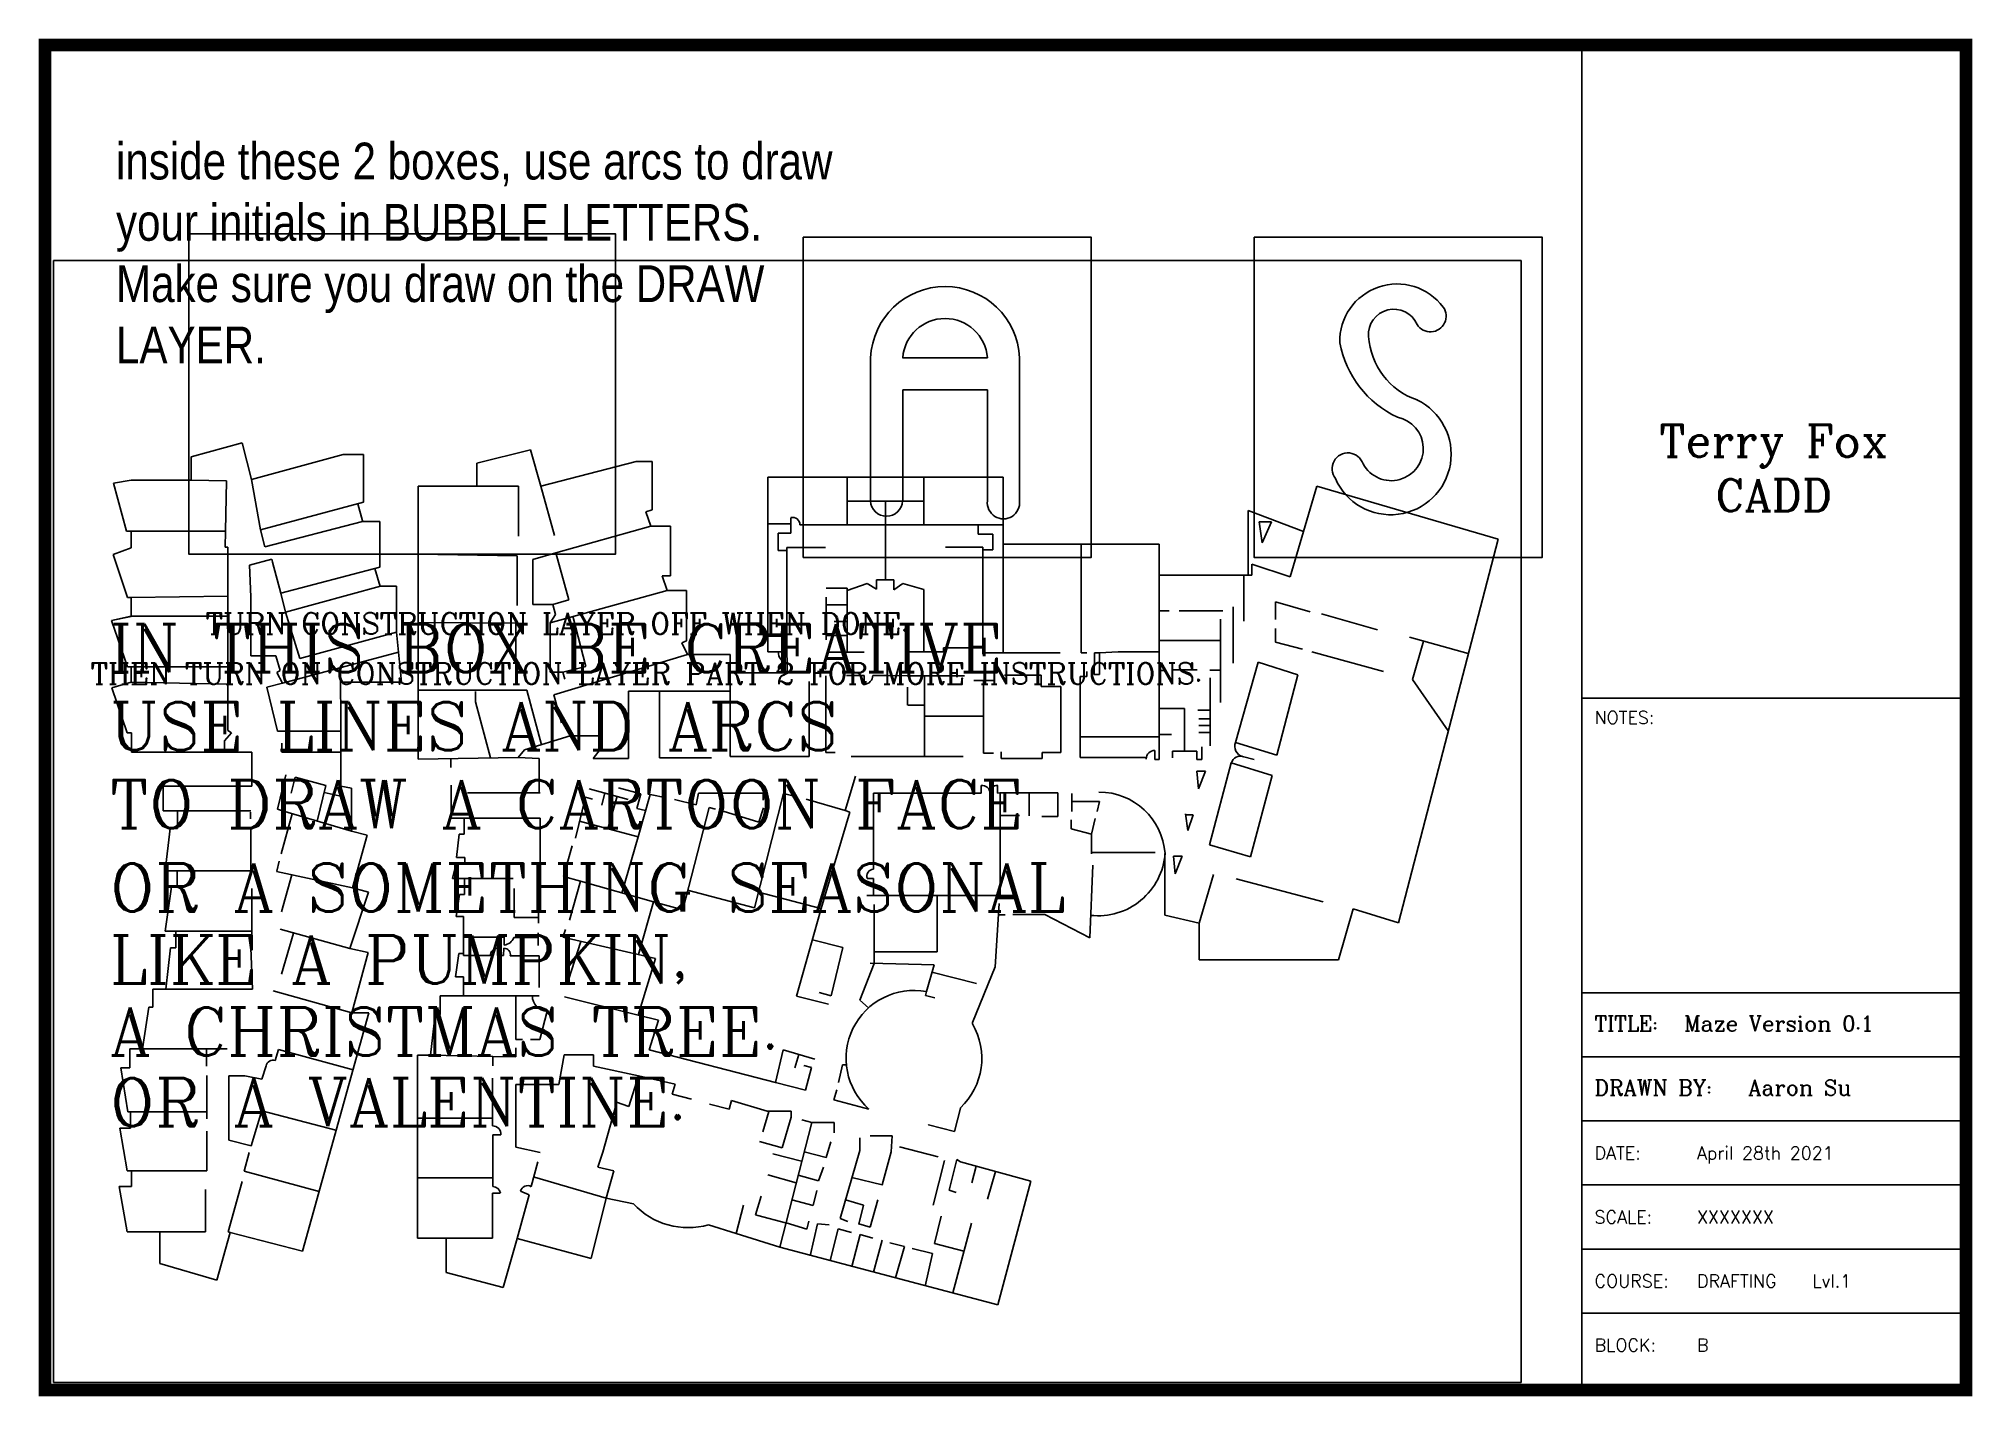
# Model space of a CAD drawing. Extents: x -0.1 to 15.1, y -0.1 to 10.6.
import ezdxf
from ezdxf.enums import TextEntityAlignment as Align

# ---------------------------------------------------------------- set-up
doc = ezdxf.new("R2010")
doc.units = 0
doc.header["$MEASUREMENT"] = 0
doc.layers.get('0').update_dxf_attribs({"linetype": 'CONTINUOUS'})
for name, color, linetype in [('CONSTRUCTION', 7, 'CONTINUOUS'), ('CONSTRUCTION_PART_2', 7, 'CONTINUOUS'), ('DRAW', 7, 'CONTINUOUS'), ('MAP_LAYER', 7, 'CONTINUOUS'), ('TEXT', 7, 'CONTINUOUS')]:
    doc.layers.add(name, color=color, linetype=linetype)
doc.styles.add('ROMANC', font='romanc')
doc.styles.get("Standard").update_dxf_attribs({"font": 'technic_.ttf'})
picture_1 = doc.add_image_def('image1.jpg', size_in_pixel=(815, 623))

msp = doc.modelspace()

# ---------------------------------------------------------------- linework, layer by layer
for p, q in [((12, 10.5), (12, 0)), ((12, 5.4), (15, 5.4)), ((12, 3.1), (15, 3.1)), ((12, 2.6), (15, 2.6)), ((12, 2.1), (15, 2.1)), ((12, 1.6), (15, 1.6)), ((12, 1.1), (15, 1.1)), ((12, 0.6), (15, 0.6))]:
    msp.add_line(p, q)
at = {"const_width": 0.1}
msp.add_lwpolyline([(0, 0), (15, 0), (15, 10.5), (0, 10.5)], close=True, dxfattribs=at)
at = {"layer": 'CONSTRUCTION'}
for points in [[(5.92, 9), (8.17, 9), (8.17, 6.5), (5.92, 6.5)], [(9.441, 9), (11.691, 9), (11.691, 6.5), (9.441, 6.5)]]:
    msp.add_lwpolyline(points, close=True, dxfattribs=at)
at = {"layer": 'CONSTRUCTION_PART_2'}
msp.add_lwpolyline([(1.122, 9.026), (4.455, 9.026), (4.455, 6.526), (1.122, 6.526)], close=True, dxfattribs=at)
at = {"layer": 'DRAW'}
for p, q in [((6.446, 8.059), (6.446, 6.941)), ((6.696, 8.059), (6.697, 8.059)), ((6.696, 8.059), (6.697, 8.059)), ((6.697, 8.059), (7.359, 8.059)), ((7.609, 8.059), (7.609, 6.941)), ((6.697, 7.809), (7.359, 7.809)), ((6.697, 7.809), (6.697, 6.941)), ((7.359, 7.809), (7.359, 6.941))]:
    msp.add_line(p, q, dxfattribs=at)
for centre, radius, start, end in [((7.028, 8.033), 0.582, 2.5447, 177.4553), ((10.558, 8.187), 0.448, 36.6529, 181.316), ((7.028, 8.033), 0.332, 4.5173, 175.4827), ((10.532, 8.24), 0.198, 23.5005, 184.3018), ((10.818, 8.384), 0.123, 212.0754, 35.0248), ((10.905, 8.326), 0.809, 190.6499, 244.7767), ((10.894, 8.26), 0.56, 183.5827, 251.2322), ((10.508, 7.305), 0.472, 203.6873, 64.2238), ((10.513, 7.349), 0.25, 208.4337, 79.082), ((10.174, 7.192), 0.124, 17.7889, 217.8819), ((6.571, 6.946), 0.125, 182.4562, 357.5438), ((7.484, 6.927), 0.126, 173.4695, 6.5305)]:
    msp.add_arc(centre, radius, start, end, dxfattribs=at)
at = {"layer": 'MAP_LAYER'}
for p, q in [((1.142, 7.285), (1.539, 7.394)), ((1.539, 7.394), (1.142, 7.285)), ((1.142, 7.285), (1.142, 7.104)), ((1.539, 7.394), (1.613, 7.108)), ((1.613, 7.108), (1.539, 7.394)), ((1.613, 7.108), (2.328, 7.304)), ((2.328, 7.304), (2.487, 7.304)), ((2.487, 7.304), (2.487, 6.93)), ((3.792, 7.339), (3.371, 7.237)), ((3.871, 7.056), (3.792, 7.339)), ((4.617, 7.248), (3.871, 7.056)), ((4.741, 7.248), (4.617, 7.248)), ((4.741, 6.872), (4.741, 7.248)), ((0.671, 7.104), (0.535, 7.08)), ((1.142, 7.104), (0.671, 7.104)), ((1.417, 7.098), (1.142, 7.104)), ((1.409, 6.705), (1.417, 7.098)), ((1.682, 6.715), (1.613, 7.108)), ((3.371, 7.237), (3.371, 7.057)), ((5.643, 7.126), (5.643, 5.762)), ((5.643, 7.126), (7.483, 7.126)), ((6.264, 7.126), (6.264, 6.754)), ((6.862, 7.125), (6.862, 6.758)), ((7.483, 7.126), (7.483, 6.604)), ((0.535, 7.08), (0.635, 6.705)), ((2.914, 7.057), (3.698, 7.057)), ((2.914, 7.057), (2.914, 4.924)), ((3.698, 7.057), (3.698, 6.666)), ((3.871, 7.056), (3.978, 6.671)), ((9.93, 7.057), (9.724, 6.347)), ((11.347, 6.643), (9.93, 7.057)), ((2.487, 6.93), (1.682, 6.715)), ((2.443, 6.918), (2.479, 6.786)), ((4.692, 6.857), (4.741, 6.872)), ((4.731, 6.745), (4.692, 6.857)), ((5.823, 6.762), (5.823, 6.81)), ((6.264, 6.94), (6.862, 6.94)), ((6.563, 6.754), (6.563, 6.94)), ((9.396, 6.865), (9.396, 6.36)), ((9.396, 6.865), (9.827, 6.702)), ((0.635, 6.705), (0.672, 6.705)), ((0.672, 6.705), (0.672, 6.576)), ((0.672, 6.705), (1.409, 6.705)), ((1.409, 6.705), (1.407, 6.58)), ((1.682, 6.715), (1.716, 6.582)), ((1.716, 6.582), (2.48, 6.78)), ((2.48, 6.78), (2.613, 6.78)), ((2.613, 6.78), (2.613, 6.423)), ((3.988, 6.535), (4.731, 6.745)), ((4.883, 6.745), (4.731, 6.745)), ((4.883, 6.357), (4.883, 6.745)), ((5.643, 6.762), (5.823, 6.762)), ((5.823, 6.688), (5.726, 6.688)), ((5.726, 6.688), (5.726, 6.554)), ((5.823, 6.759), (5.823, 6.762)), ((5.823, 6.759), (5.823, 6.688)), ((6.039, 6.754), (5.894, 6.754)), ((6.264, 6.754), (6.039, 6.754)), ((6.264, 6.754), (6.862, 6.754)), ((6.563, 6.754), (6.563, 6.63)), ((6.862, 6.754), (7.089, 6.754)), ((7.089, 6.754), (7.483, 6.754)), ((7.286, 6.754), (7.286, 6.682)), ((7.286, 6.682), (7.401, 6.682)), ((7.401, 6.682), (7.401, 6.558)), ((9.578, 6.779), (9.482, 6.777)), ((9.482, 6.777), (9.505, 6.615)), ((9.505, 6.615), (9.578, 6.779)), ((0.672, 6.576), (0.532, 6.522)), ((0.532, 6.522), (0.644, 6.186)), ((1.407, 6.58), (1.427, 6.58)), ((1.427, 6.58), (1.427, 6.197)), ((2.914, 5.991), (2.914, 6.526)), ((2.914, 6.526), (3.687, 6.512)), ((3.687, 6.512), (3.687, 6.124)), ((3.988, 6.535), (3.809, 6.484)), ((3.988, 6.535), (4.091, 6.168)), ((5.726, 6.554), (5.793, 6.554)), ((5.793, 6.554), (5.793, 6.578)), ((5.793, 6.578), (6.094, 6.578)), ((5.793, 6.554), (5.793, 5.764)), ((6.563, 6.63), (6.563, 6.326)), ((7.031, 6.58), (7.324, 6.58)), ((7.324, 6.58), (7.324, 5.745)), ((7.401, 6.558), (7.324, 6.558)), ((7.483, 6.604), (8.7, 6.604)), ((7.483, 6.604), (7.483, 5.756)), ((8.091, 6.604), (8.091, 5.764)), ((8.7, 6.604), (8.7, 5.763)), ((10.568, 3.648), (11.347, 6.643)), ((1.77, 6.486), (1.596, 6.44)), ((1.596, 6.44), (1.608, 6.193)), ((1.776, 6.464), (1.77, 6.486)), ((1.842, 6.221), (1.776, 6.464)), ((2.613, 6.423), (1.842, 6.221)), ((2.574, 6.414), (2.618, 6.274)), ((3.809, 6.484), (3.809, 6.132)), ((4.858, 6.241), (4.819, 6.357)), ((4.819, 6.357), (4.883, 6.357)), ((9.423, 6.36), (8.7, 6.36)), ((9.36, 6.003), (9.36, 6.36)), ((9.423, 6.36), (9.423, 6.447)), ((9.423, 6.447), (9.724, 6.347)), ((1.427, 6.197), (0.673, 6.186)), ((1.427, 6.197), (1.427, 6.04)), ((1.608, 6.193), (1.608, 5.732)), ((1.842, 6.221), (1.878, 6.073)), ((1.878, 6.073), (2.619, 6.276)), ((2.619, 6.276), (2.745, 6.276)), ((2.745, 6.276), (2.745, 5.915)), ((3.943, 5.989), (4.858, 6.241)), ((5.009, 6.241), (4.858, 6.241)), ((5.009, 5.849), (5.009, 6.241)), ((6.1, 6.261), (6.264, 6.261)), ((6.264, 6.241), (6.42, 6.295)), ((6.264, 6.261), (6.264, 5.759)), ((6.42, 6.295), (6.493, 6.253)), ((6.493, 6.253), (6.493, 6.326)), ((6.493, 6.326), (6.628, 6.326)), ((6.628, 6.326), (6.628, 6.246)), ((6.698, 6.295), (6.628, 6.246)), ((6.698, 6.295), (6.863, 6.25)), ((6.863, 6.25), (6.863, 5.762)), ((0.644, 6.186), (0.673, 6.186)), ((0.673, 6.186), (0.673, 6.039)), ((1.989, 5.711), (1.878, 6.073)), ((3.809, 6.132), (3.874, 6.132)), ((3.874, 6.132), (3.944, 6.133)), ((3.987, 6.055), (3.943, 5.989)), ((3.944, 6.133), (3.966, 6.133)), ((4.091, 6.168), (3.966, 6.133)), ((3.966, 6.133), (3.987, 6.055)), ((4.224, 5.649), (4.122, 6.041)), ((6.099, 6.129), (6.263, 6.129)), ((6.1, 6.189), (6.1, 6.035)), ((8.779, 6.082), (8.7, 6.082)), ((8.856, 6.082), (9.196, 6.082)), ((9.279, 6.114), (9.279, 5.674)), ((9.609, 6.153), (9.879, 6.074)), ((9.609, 6.153), (9.609, 6.015)), ((9.967, 6.06), (10.405, 5.934)), ((0.673, 6.04), (0.52, 6.007)), ((0.673, 6.039), (0.52, 6.007)), ((0.52, 6.007), (0.644, 5.645)), ((1.427, 6.04), (0.673, 6.04)), ((1.427, 6.04), (1.427, 5.668)), ((2.745, 5.915), (1.989, 5.711)), ((2.76, 5.76), (2.745, 5.915)), ((2.914, 5.991), (3.676, 5.987)), ((3.676, 5.987), (3.676, 5.611)), ((3.943, 5.989), (3.943, 5.603)), ((6.099, 5.89), (6.264, 5.89)), ((6.1, 5.975), (6.1, 5.857)), ((6.163, 6), (6.264, 6)), ((9.18, 5.85), (9.18, 6.018)), ((9.609, 5.946), (9.609, 5.839)), ((1.854, 5.518), (2.76, 5.76)), ((2.76, 5.76), (2.783, 5.525)), ((5.018, 5.742), (3.972, 5.426)), ((4.973, 5.834), (5.009, 5.849)), ((5.018, 5.742), (4.973, 5.834)), ((5.351, 5.742), (5.018, 5.742)), ((5.351, 5.455), (5.351, 5.742)), ((5.643, 5.884), (5.794, 5.884)), ((5.643, 5.762), (5.793, 5.762)), ((5.793, 5.764), (5.793, 5.762)), ((5.793, 5.762), (5.795, 5.671)), ((6.264, 5.759), (6.121, 5.759)), ((6.121, 5.759), (6.263, 5.759)), ((6.263, 5.759), (6.396, 5.759)), ((6.863, 5.762), (6.724, 5.762)), ((6.863, 5.762), (7.016, 5.762)), ((7.016, 5.762), (7.016, 5.795)), ((7.016, 5.795), (7.253, 5.795)), ((7.483, 5.756), (7.324, 5.756)), ((7.483, 5.756), (7.926, 5.756)), ((8.091, 5.764), (8.091, 5.756)), ((8.091, 5.756), (8.136, 5.756)), ((8.193, 5.587), (8.194, 5.756)), ((8.194, 5.756), (8.234, 5.756)), ((8.38, 5.763), (8.234, 5.756)), ((8.234, 5.756), (8.234, 5.587)), ((8.7, 5.763), (8.38, 5.763)), ((9.18, 5.85), (8.7, 5.85)), ((8.7, 5.763), (8.7, 4.922)), ((9.18, 5.85), (9.18, 5.367)), ((9.609, 5.839), (9.819, 5.784)), ((9.893, 5.764), (10.451, 5.609)), ((10.655, 5.876), (11.113, 5.75)), ((10.678, 5.547), (10.765, 5.847)), ((0.644, 5.645), (0.671, 5.645)), ((0.671, 5.645), (0.671, 5.527)), ((1.427, 5.645), (0.671, 5.645)), ((1.427, 5.668), (1.427, 5.645)), ((1.427, 5.645), (1.427, 5.511)), ((1.608, 5.732), (1.784, 5.732)), ((1.784, 5.732), (1.803, 5.732)), ((1.803, 5.732), (1.837, 5.618)), ((1.837, 5.618), (1.811, 5.601)), ((1.811, 5.601), (1.854, 5.518)), ((2.309, 5.142), (2.307, 5.639)), ((3.943, 5.603), (4.042, 5.603)), ((4.042, 5.603), (4.224, 5.649)), ((4.042, 5.603), (4.06, 5.548)), ((5.795, 5.599), (5.351, 5.598)), ((5.795, 5.671), (5.795, 5.599)), ((8.136, 5.571), (8.136, 5.61)), ((8.742, 5.617), (8.7, 5.617)), ((8.798, 5.621), (8.997, 5.621)), ((9.096, 5.619), (9.18, 5.619)), ((9.474, 5.683), (9.296, 5.055)), ((9.782, 5.583), (9.474, 5.683)), ((0.671, 5.527), (0.522, 5.481)), ((0.522, 5.481), (0.64, 5.129)), ((1.427, 5.511), (0.671, 5.527)), ((1.427, 5.511), (1.427, 5.148)), ((1.854, 5.518), (1.733, 5.486)), ((1.733, 5.486), (1.816, 5.142)), ((2.783, 5.525), (2.308, 5.525)), ((3.68, 5.463), (2.914, 5.463)), ((3.362, 5.453), (3.362, 5.373)), ((3.68, 5.463), (3.763, 5.463)), ((3.763, 5.463), (3.876, 5.037)), ((4.556, 4.931), (4.556, 5.455)), ((4.556, 5.455), (5.351, 5.455)), ((4.798, 4.936), (4.798, 5.455)), ((5.351, 5.455), (5.351, 4.945)), ((5.968, 4.945), (5.968, 5.531)), ((6.096, 5.575), (6.096, 4.978)), ((6.259, 5.579), (6.396, 5.579)), ((6.396, 5.579), (6.396, 5.51)), ((6.464, 5.579), (6.572, 5.579)), ((6.572, 5.579), (6.732, 5.575)), ((6.868, 5.575), (6.732, 5.575)), ((6.735, 5.486), (6.735, 5.345)), ((6.868, 4.946), (6.868, 5.575)), ((6.868, 5.575), (7.181, 5.575)), ((7.252, 5.54), (7.403, 5.54)), ((7.327, 5.54), (7.327, 5.416)), ((7.493, 5.581), (7.778, 5.581)), ((7.778, 5.581), (7.778, 5.491)), ((7.778, 5.491), (7.931, 5.491)), ((7.931, 5.491), (7.931, 4.978)), ((8.083, 4.937), (8.083, 5.571)), ((8.083, 5.571), (8.136, 5.571)), ((8.234, 5.587), (8.193, 5.587)), ((9.098, 5.559), (9.098, 5.03)), ((9.619, 4.955), (9.782, 5.583)), ((10.678, 5.547), (10.957, 5.145)), ((3.362, 5.373), (3.478, 4.934)), ((3.972, 5.426), (4.034, 5.208)), ((6.737, 5.345), (6.868, 5.345)), ((7.327, 5.416), (7.327, 4.972)), ((8.899, 5.321), (8.7, 5.321)), ((8.899, 5.321), (8.899, 4.986)), ((9.002, 5.306), (9.098, 5.306)), ((1.427, 5.148), (1.455, 5.129)), ((1.816, 5.142), (2.309, 5.142)), ((2.309, 5.142), (2.309, 4.776)), ((6.868, 5.26), (7.327, 5.26)), ((9.009, 5.24), (9.098, 5.24)), ((9.01, 5.188), (9.098, 5.188)), ((9.01, 5.134), (9.098, 5.134)), ((0.64, 5.129), (0.674, 5.129)), ((0.674, 5.129), (0.674, 4.98)), ((1.455, 5.129), (1.4, 5.067)), ((1.4, 5.067), (1.4, 4.98)), ((1.85, 5.049), (1.85, 4.98)), ((3.695, 4.937), (3.745, 4.997)), ((3.745, 4.997), (4.101, 5.108)), ((4.101, 5.108), (4.336, 5.108)), ((4.336, 4.999), (4.281, 4.931)), ((4.336, 5.108), (4.336, 4.999)), ((7.466, 4.93), (7.466, 4.983)), ((8.082, 5.099), (8.7, 5.099)), ((8.667, 4.922), (8.667, 4.992)), ((8.797, 5.116), (8.7, 5.116)), ((8.804, 4.936), (8.804, 4.986)), ((8.804, 4.986), (8.995, 4.986)), ((8.995, 4.986), (8.995, 4.923)), ((9.034, 4.923), (9.034, 5.02)), ((9.296, 5.055), (9.619, 4.955)), ((0.674, 4.98), (1.615, 4.98)), ((1.615, 4.98), (1.615, 4.759)), ((1.85, 4.98), (2.309, 4.98)), ((2.914, 4.924), (3.695, 4.937)), ((3.168, 4.921), (3.168, 4.86)), ((3.858, 4.929), (3.695, 4.937)), ((3.858, 4.66), (3.858, 4.929)), ((4.281, 4.931), (4.556, 4.931)), ((4.798, 4.936), (5.204, 4.936)), ((5.351, 4.945), (5.968, 4.945)), ((6.096, 4.978), (6.171, 4.978)), ((6.294, 4.946), (6.868, 4.946)), ((6.868, 4.946), (7.17, 4.946)), ((7.407, 4.972), (7.327, 4.972)), ((7.787, 4.93), (7.466, 4.93)), ((7.931, 4.978), (7.787, 4.978)), ((7.787, 4.978), (7.787, 4.93)), ((8.599, 4.937), (8.083, 4.937)), ((8.599, 4.937), (8.599, 4.926)), ((8.7, 4.922), (8.667, 4.922)), ((8.995, 4.923), (9.034, 4.923)), ((9.263, 4.895), (9.094, 4.256)), ((9.263, 4.895), (9.582, 4.798)), ((9.443, 4.921), (9.351, 4.945)), ((1.615, 4.714), (0.921, 4.714)), ((0.921, 4.714), (0.921, 4.522)), ((1.615, 4.759), (1.615, 4.714)), ((1.879, 4.803), (1.814, 4.535)), ((1.953, 4.785), (1.923, 4.659)), ((1.953, 4.785), (2.193, 4.72)), ((2.193, 4.72), (2.124, 4.441)), ((2.309, 4.776), (2.309, 4.714)), ((2.309, 4.714), (2.392, 4.699)), ((2.392, 4.699), (2.392, 4.406)), ((3.17, 4.721), (3.17, 4.645)), ((4.25, 4.694), (4.553, 4.611)), ((4.478, 4.702), (4.651, 4.655)), ((6.329, 4.791), (6.247, 4.525)), ((7.31, 4.659), (7.31, 4.719)), ((7.438, 4.719), (7.438, 4.659)), ((8.994, 4.832), (9.007, 4.693)), ((9.063, 4.832), (8.994, 4.832)), ((9.007, 4.693), (9.063, 4.832)), ((9.582, 4.798), (9.412, 4.163)), ((1.814, 4.535), (1.855, 4.52)), ((2.321, 4.633), (2.18, 4.664)), ((3.17, 4.645), (3.17, 4.465)), ((3.298, 4.662), (3.867, 4.662)), ((4.143, 4.309), (4.221, 4.628)), ((4.221, 4.628), (4.276, 4.613)), ((4.347, 4.566), (4.372, 4.661)), ((4.395, 4.382), (4.467, 4.635)), ((4.651, 4.655), (4.621, 4.54)), ((4.621, 4.54), (4.69, 4.523)), ((4.631, 4.319), (4.726, 4.648)), ((4.726, 4.65), (4.852, 4.622)), ((4.916, 4.609), (5.085, 4.568)), ((4.979, 3.749), (5.187, 4.548)), ((5.085, 4.568), (5.103, 4.66)), ((5.103, 4.66), (5.607, 4.66)), ((5.187, 4.548), (5.236, 4.534)), ((5.391, 4.489), (5.391, 4.561)), ((5.394, 4.659), (5.394, 4.618)), ((5.539, 3.765), (5.767, 4.657)), ((5.575, 4.433), (5.611, 4.546)), ((5.607, 4.66), (5.607, 4.605)), ((5.767, 4.657), (5.87, 4.63)), ((6.247, 4.525), (5.943, 4.612)), ((6.47, 4.659), (6.47, 4.066)), ((6.47, 4.659), (7.31, 4.659)), ((7.438, 4.659), (7.459, 4.661)), ((7.455, 4.661), (7.909, 4.661)), ((7.459, 4.661), (7.459, 3.861)), ((7.686, 4.482), (7.686, 4.66)), ((7.909, 4.661), (7.909, 4.476)), ((8.019, 4.657), (8.019, 4.515)), ((8.235, 4.595), (8.02, 4.595)), ((8.235, 4.595), (8.217, 4.515)), ((0.921, 4.522), (1.606, 4.522)), ((0.977, 4.383), (0.939, 4.053)), ((1.035, 4.383), (0.977, 4.383)), ((1.035, 4.524), (1.035, 4.383)), ((1.605, 4.512), (1.605, 4.46)), ((1.607, 4.397), (1.607, 4.02)), ((1.929, 4.498), (1.844, 4.186)), ((2.392, 4.362), (1.855, 4.52)), ((2.392, 4.406), (2.392, 4.362)), ((3.17, 4.465), (3.867, 4.465)), ((3.274, 4.463), (3.274, 4.339)), ((3.867, 4.465), (3.867, 4.063)), ((4.631, 4.319), (4.174, 4.441)), ((5.296, 4.518), (5.575, 4.433)), ((6.284, 4.512), (6.061, 3.759)), ((6.247, 4.525), (6.284, 4.512)), ((7.61, 4.484), (7.459, 4.484)), ((7.909, 4.476), (7.783, 4.476)), ((8.012, 4.452), (8.012, 4.382)), ((8.012, 4.382), (8.172, 4.34)), ((8.172, 4.339), (8.2, 4.462)), ((8.906, 4.497), (8.923, 4.367)), ((8.965, 4.49), (8.907, 4.49)), ((8.923, 4.367), (8.965, 4.49)), ((2.515, 4.33), (2.392, 4.362)), ((2.401, 3.921), (2.515, 4.33)), ((3.233, 4.339), (3.212, 4.156)), ((3.274, 4.339), (3.233, 4.339)), ((4.048, 4.008), (4.115, 4.249)), ((4.631, 4.319), (4.504, 3.879)), ((8.172, 4.34), (8.172, 4.186)), ((9.412, 4.163), (9.094, 4.256)), ((1.81, 4.05), (1.829, 4.128)), ((3.209, 4.109), (3.181, 3.992)), ((3.278, 4.109), (3.209, 4.109)), ((3.212, 4.156), (3.278, 4.156)), ((3.278, 4.156), (3.278, 4.109)), ((8.158, 3.531), (8.181, 4.097)), ((8.67, 4.196), (8.172, 4.196)), ((8.745, 4.188), (8.745, 3.707)), ((8.811, 4.168), (8.826, 4.03)), ((8.88, 4.168), (8.811, 4.168)), ((8.826, 4.03), (8.88, 4.168)), ((0.986, 3.927), (0.938, 3.583)), ((0.939, 4.053), (1.032, 4.053)), ((1.032, 3.927), (0.986, 3.927)), ((1.032, 4.053), (1.032, 3.927)), ((1.032, 4.053), (1.607, 4.053)), ((1.808, 4.048), (2.401, 3.921)), ((1.928, 4.022), (1.845, 3.734)), ((3.181, 3.992), (3.656, 3.992)), ((3.275, 3.991), (3.275, 3.869)), ((3.852, 3.643), (3.852, 3.983)), ((4.182, 3.971), (4.048, 4.008)), ((4.182, 3.971), (4.094, 3.668)), ((4.182, 3.971), (4.751, 3.812)), ((6.47, 3.992), (6.421, 3.992)), ((6.47, 3.992), (6.47, 3.861)), ((9.125, 4.023), (9.013, 3.645)), ((9.3, 3.99), (9.981, 3.81)), ((1.615, 3.916), (1.615, 3.585)), ((2.38, 3.446), (2.526, 3.886)), ((2.526, 3.886), (2.401, 3.921)), ((3.236, 3.869), (3.211, 3.695)), ((3.275, 3.869), (3.236, 3.869)), ((3.662, 3.916), (3.662, 3.688)), ((4.751, 3.812), (4.633, 3.399)), ((4.751, 3.812), (4.979, 3.749)), ((5.018, 3.901), (5.539, 3.765)), ((6.059, 3.76), (5.57, 3.885)), ((6.416, 3.861), (7.587, 3.861)), ((6.475, 3.789), (6.475, 3.33)), ((6.966, 3.42), (6.966, 3.861)), ((7.42, 3.302), (7.45, 3.797)), ((3.211, 3.695), (3.268, 3.695)), ((3.268, 3.695), (3.268, 3.535)), ((3.662, 3.688), (3.852, 3.688)), ((5.869, 3.074), (6.056, 3.741)), ((6.056, 3.741), (6.061, 3.759)), ((6.061, 3.759), (6.059, 3.76)), ((7.442, 3.709), (7.498, 3.709)), ((7.557, 3.711), (7.808, 3.711)), ((7.808, 3.711), (8.158, 3.531)), ((8.745, 3.707), (9.013, 3.645)), ((9.013, 3.645), (9.013, 3.359)), ((10.1, 3.359), (10.216, 3.756)), ((10.216, 3.756), (10.568, 3.648)), ((0.938, 3.583), (1.02, 3.583)), ((1.02, 3.583), (1.02, 3.452)), ((1.02, 3.583), (1.604, 3.583)), ((1.615, 3.583), (1.604, 3.583)), ((1.615, 3.585), (1.615, 3.583)), ((1.615, 3.585), (1.615, 3.524)), ((2.38, 3.446), (1.835, 3.597)), ((1.941, 3.566), (1.845, 3.247)), ((3.268, 3.535), (3.268, 3.408)), ((3.268, 3.535), (3.585, 3.535)), ((3.585, 3.535), (3.585, 3.473)), ((3.66, 3.533), (3.85, 3.533)), ((3.85, 3.47), (3.85, 3.569)), ((4.042, 3.535), (4.065, 3.594)), ((4.768, 3.369), (4.042, 3.535)), ((4.087, 3.202), (4.185, 3.5)), ((4.185, 3.5), (4.186, 3.502)), ((4.186, 3.502), (4.186, 3.502)), ((6.229, 3.453), (5.992, 3.514)), ((0.979, 3.452), (0.943, 3.129)), ((1.02, 3.452), (0.979, 3.452)), ((1.608, 3.452), (1.62, 3.129)), ((2.522, 3.414), (2.38, 3.446)), ((2.395, 2.944), (2.522, 3.414)), ((3.231, 3.408), (3.206, 3.225)), ((3.268, 3.408), (3.231, 3.408)), ((3.268, 3.408), (3.268, 3.391)), ((3.268, 3.391), (3.478, 3.391)), ((3.534, 3.391), (3.534, 3.448)), ((3.534, 3.391), (3.581, 3.391)), ((3.581, 3.391), (3.583, 3.449)), ((3.632, 3.389), (3.855, 3.389)), ((3.855, 3.389), (3.858, 3.389)), ((3.858, 3.389), (3.858, 3.38)), ((3.858, 3.38), (3.858, 3.143)), ((4.631, 2.926), (4.768, 3.369)), ((6.139, 3.077), (6.229, 3.453)), ((6.475, 3.33), (6.362, 3.043)), ((6.443, 3.331), (6.943, 3.319)), ((6.966, 3.42), (6.475, 3.42)), ((9.013, 3.359), (10.1, 3.359)), ((3.206, 3.225), (3.268, 3.225)), ((3.268, 3.225), (3.268, 3.165)), ((6.943, 3.319), (6.882, 3.111)), ((7.273, 3.173), (6.924, 3.261)), ((7.42, 3.302), (7.242, 2.868)), ((0.943, 3.129), (0.841, 3.129)), ((0.841, 3.129), (0.841, 2.988)), ((0.943, 3.129), (1.62, 3.129)), ((2.395, 2.944), (1.781, 3.116)), ((3.268, 3.078), (3.086, 3.078)), ((3.086, 3.078), (3.086, 2.932)), ((3.268, 3.165), (3.268, 3.078)), ((3.268, 3.078), (3.805, 3.078)), ((3.676, 2.736), (3.676, 3.078)), ((3.805, 3.078), (3.858, 3.078)), ((4.057, 3.068), (4.631, 2.926)), ((5.869, 3.074), (6.118, 3.011)), ((6.044, 3.102), (6.139, 3.077)), ((6.362, 3.043), (6.429, 2.982)), ((6.875, 3.079), (6.882, 3.111)), ((6.948, 3.061), (6.875, 3.079)), ((6.882, 3.111), (6.882, 3.111)), ((0.809, 2.988), (0.761, 2.662)), ((0.841, 2.988), (0.809, 2.988)), ((2.01, 1.083), (2.527, 2.944)), ((2.527, 2.944), (2.395, 2.944)), ((3.046, 2.932), (3.01, 2.614)), ((3.086, 2.932), (3.046, 2.932)), ((3.863, 2.735), (3.921, 2.956)), ((4.631, 2.926), (4.79, 2.886)), ((4.79, 2.886), (4.717, 2.656)), ((3.676, 2.736), (3.728, 2.736)), ((3.79, 2.735), (3.863, 2.735)), ((7.242, 2.868), (7.242, 2.858)), ((0.761, 2.662), (0.663, 2.662)), ((0.663, 2.662), (0.663, 2.516)), ((0.761, 2.662), (1.423, 2.662)), ((1.261, 2.661), (1.261, 2.527)), ((1.822, 2.659), (1.798, 2.572)), ((1.822, 2.659), (2.407, 2.498)), ((3.01, 2.614), (2.908, 2.614)), ((2.908, 2.614), (2.908, 1.184)), ((3.01, 2.614), (3.496, 2.604)), ((3.496, 2.604), (3.496, 2.53)), ((3.496, 2.604), (3.677, 2.6)), ((3.677, 2.6), (3.677, 2.672)), ((4.053, 2.616), (4.012, 2.384)), ((4.282, 2.616), (4.053, 2.616)), ((4.282, 2.529), (4.282, 2.616)), ((4.717, 2.656), (5.703, 2.401)), ((5.703, 2.401), (5.765, 2.656)), ((5.765, 2.656), (6.01, 2.583)), ((5.887, 2.619), (5.854, 2.515)), ((0.663, 2.516), (0.592, 2.516)), ((0.592, 2.516), (0.647, 2.171)), ((1.262, 2.171), (1.262, 2.455)), ((1.435, 1.949), (1.435, 2.453)), ((1.435, 2.453), (1.56, 2.453)), ((1.56, 2.453), (1.693, 2.427)), ((1.693, 2.427), (1.726, 2.53)), ((3.495, 2.122), (3.495, 2.434)), ((4.635, 2.451), (4.282, 2.529)), ((4.558, 2.214), (4.635, 2.451)), ((4.635, 2.451), (4.921, 2.388)), ((5.985, 2.518), (5.925, 2.532)), ((5.938, 2.34), (5.985, 2.518)), ((6.195, 2.401), (6.228, 2.538)), ((6.228, 2.538), (6.257, 2.538)), ((4.012, 2.384), (3.676, 2.384)), ((3.676, 2.384), (3.676, 1.895)), ((4.921, 2.388), (4.897, 2.31)), ((4.897, 2.31), (5.047, 2.271)), ((5.703, 2.401), (5.938, 2.34)), ((6.16, 2.264), (6.182, 2.342)), ((0.647, 2.171), (0.667, 2.171)), ((0.667, 2.171), (0.667, 2.043)), ((0.667, 2.171), (1.246, 2.171)), ((1.246, 2.171), (1.262, 2.171)), ((1.262, 2.171), (1.262, 2.116)), ((1.692, 2.181), (1.609, 1.907)), ((1.693, 2.18), (2.271, 2.028)), ((3.495, 2.122), (2.908, 2.122)), ((3.495, 2.061), (3.495, 2.122)), ((4.356, 1.857), (4.446, 2.182)), ((4.446, 2.182), (4.463, 2.246)), ((4.463, 2.246), (4.558, 2.214)), ((5.189, 2.23), (5.341, 2.193)), ((5.341, 2.193), (5.361, 2.259)), ((5.361, 2.259), (5.638, 2.176)), ((5.653, 2.175), (5.606, 2.016)), ((5.638, 2.176), (5.827, 2.176)), ((5.827, 2.13), (5.756, 1.891)), ((5.827, 2.176), (5.827, 2.13)), ((6.16, 2.264), (6.432, 2.193)), ((7.102, 2.018), (7.148, 2.2)), ((7.148, 2.2), (7.148, 2.203)), ((0.667, 2.043), (0.585, 2.043)), ((0.585, 2.043), (0.64, 1.71)), ((1.262, 1.71), (1.262, 2.021)), ((3.497, 1.655), (3.497, 1.991)), ((3.497, 1.991), (3.56, 1.991)), ((5.737, 1.114), (5.987, 2.089)), ((5.987, 2.089), (5.91, 2.109)), ((5.987, 2.089), (6.163, 2.089)), ((6.163, 2.089), (6.163, 2.008)), ((6.362, 1.87), (6.362, 1.969)), ((6.443, 1.984), (6.614, 1.984)), ((6.614, 1.984), (6.607, 1.86)), ((6.9, 2.07), (6.897, 2.071)), ((7.102, 2.018), (6.9, 2.07)), ((1.609, 1.907), (1.435, 1.949)), ((1.556, 1.708), (1.595, 1.853)), ((3.676, 1.895), (3.865, 1.853)), ((4.317, 1.738), (4.356, 1.857)), ((5.756, 1.891), (5.58, 1.94)), ((5.682, 1.842), (5.907, 1.785)), ((6.1, 1.814), (5.929, 1.86)), ((6.1, 1.814), (6.136, 1.936)), ((6.362, 1.87), (6.21, 1.338)), ((6.607, 1.86), (6.538, 1.602)), ((6.671, 1.898), (6.975, 1.819)), ((0.64, 1.71), (0.676, 1.71)), ((0.676, 1.71), (0.676, 1.587)), ((0.676, 1.71), (1.262, 1.71)), ((1.556, 1.708), (2.141, 1.55)), ((3.848, 1.78), (3.797, 1.587)), ((3.823, 1.66), (3.817, 1.661)), ((4.441, 1.711), (4.317, 1.738)), ((4.382, 1.496), (4.441, 1.711)), ((5.645, 1.678), (5.865, 1.617)), ((6.041, 1.633), (5.882, 1.677)), ((6.041, 1.633), (6.078, 1.738)), ((7.023, 1.792), (6.934, 1.442)), ((7.121, 1.799), (7.061, 1.559)), ((7.148, 1.782), (7.121, 1.799)), ((7.699, 1.631), (7.148, 1.782)), ((7.271, 1.746), (7.236, 1.617)), ((7.423, 1.706), (7.359, 1.489)), ((0.676, 1.587), (0.579, 1.587)), ((0.579, 1.587), (0.64, 1.234)), ((1.254, 1.234), (1.254, 1.564)), ((1.54, 1.627), (1.43, 1.235)), ((3.497, 1.655), (2.908, 1.655)), ((3.495, 1.5), (3.495, 1.537)), ((3.495, 1.537), (3.555, 1.537)), ((3.497, 1.588), (3.497, 1.655)), ((3.78, 1.524), (3.687, 1.182)), ((3.78, 1.524), (3.713, 1.552)), ((4.382, 1.496), (3.823, 1.66)), ((5.593, 1.514), (5.548, 1.368)), ((5.999, 1.441), (6.026, 1.558)), ((6.536, 1.6), (6.301, 1.658)), ((6.537, 1.599), (6.536, 1.6)), ((6.538, 1.602), (6.537, 1.599)), ((7.061, 1.559), (7.115, 1.541)), ((7.441, 0.665), (7.699, 1.631)), ((3.495, 1.184), (3.495, 1.5)), ((4.264, 1.027), (4.382, 1.496)), ((4.382, 1.496), (4.596, 1.453)), ((5.397, 1.222), (5.453, 1.442)), ((5.548, 1.368), (5.567, 1.362)), ((5.567, 1.362), (5.781, 1.304)), ((5.999, 1.441), (5.831, 1.484)), ((6.391, 1.443), (6.251, 1.484)), ((6.391, 1.443), (6.355, 1.295)), ((6.442, 1.27), (6.502, 1.483)), ((0.64, 1.234), (0.881, 1.234)), ((0.881, 1.234), (1.254, 1.234)), ((0.895, 1.232), (0.895, 0.986)), ((1.341, 0.858), (1.445, 1.23)), ((1.43, 1.235), (1.445, 1.23)), ((1.445, 1.23), (2.01, 1.083)), ((5.182, 1.29), (5.397, 1.222)), ((5.397, 1.222), (5.737, 1.114)), ((5.781, 1.304), (5.786, 1.304)), ((5.786, 1.304), (5.949, 1.256)), ((5.949, 1.256), (5.963, 1.317)), ((5.975, 1.046), (6.033, 1.297)), ((6.033, 1.297), (6.123, 1.289)), ((6.13, 1.01), (6.193, 1.258)), ((6.193, 1.258), (6.297, 1.229)), ((6.21, 1.338), (6.268, 1.315)), ((6.299, 0.964), (6.366, 1.213)), ((6.355, 1.296), (6.442, 1.27)), ((6.366, 1.213), (6.463, 1.184)), ((6.998, 1.356), (6.946, 1.142)), ((7.235, 1.303), (7.088, 0.757)), ((2.908, 1.184), (3.132, 1.184)), ((3.132, 1.184), (3.132, 0.916)), ((3.132, 1.184), (3.495, 1.184)), ((3.578, 0.8), (3.687, 1.182)), ((3.687, 1.182), (4.264, 1.027)), ((5.737, 1.114), (7.441, 0.665)), ((6.536, 1.169), (6.469, 0.92)), ((6.596, 1.148), (6.71, 1.12)), ((6.71, 1.12), (6.64, 0.876)), ((6.771, 1.105), (6.929, 1.066)), ((6.929, 1.066), (6.872, 0.809)), ((6.946, 1.142), (7.175, 1.083)), ((0.895, 0.986), (1.341, 0.858)), ((3.132, 0.916), (3.578, 0.8))]:
    msp.add_line(p, q, dxfattribs=at)
for centre, radius, start, end in [((5.837, 6.755), 0.0574, 358.9615, 103.9046), ((5.82, 5.762), 0.0948, 180, 254.6164), ((5.787, 5.609), 0.0626, 82.8113, 189.037), ((6.396, 5.577), 0.0676, 270, 1.613), ((8.663, 4.928), 0.064, 86.2581, 181.9219), ((9.374, 5.025), 0.0831, 158.8373, 253.927), ((9.336, 4.871), 0.0763, 72.2921, 161.1131), ((7.318, 4.659), 0.0608, 0.3464, 98.2325), ((7.43, 4.668), 0.0513, 80.083, 190.4862), ((8.23, 4.151), 0.517, 4.1089, 90), ((8.223, 4.226), 0.524, 263.5713, 355.8698), ((6.471, 4.012), 0.0537, 90.6246, 201.9784), ((3.576, 3.562), 0.0892, 275.3978, 340.5929), ((3.532, 3.394), 0.0543, 88.3495, 183.0703), ((3.583, 3.398), 0.0506, 348.9868, 90), ((3.924, 3.075), 0.119, 178.5959, 268.5959), ((6.785, 2.589), 0.53, 79.4975, 228.3158), ((6.785, 2.589), 0.53, 313.2518, 30.4273), ((1.782, 2.517), 0.0577, 74.3002, 167.1029), ((3.496, 1.997), 0.0637, 354.7987, 91.0787), ((3.497, 1.529), 0.0591, 8.084, 90), ((3.767, 1.54), 0.0552, 57.7451, 167.8263), ((5.021, 1.848), 0.581, 222.8509, 286.0455)]:
    msp.add_arc(centre, radius, start, end, dxfattribs=at)

# ---------------------------------------------------------------- texts
at = {"layer": 'CONSTRUCTION', "color": 2, "style": 'ROMANC'}
for s, p in [('TURN CONSTRUCTION LAYER OFF WHEN DONE.', (1.254, 5.9)), ('THEN TURN ON CONSTRUCTION LAYER PART 2 FOR MORE INSTRUCTIONS.', (0.356, 5.51))]:
    msp.add_text(s, height=0.16698, dxfattribs=at).set_placement(p)
at = {"layer": 'CONSTRUCTION', "insert": (0.554, 9.738), "char_height": 0.28713, "width": 5.8515, "attachment_point": 1}
msp.add_mtext('inside these 2 boxes, use arcs to draw your initials in {\\C2;BUBBLE LETTERS.\\P}Make sure you draw on {\\C2;the DRAW LAYER.}', dxfattribs=at)
at = {"layer": 'CONSTRUCTION_PART_2', "style": 'ROMANC'}
for s, p in [('IN THIS BOX BE CREATIVE', (0.504, 5.603)), ('USE LINES AND ARCS', (0.504, 4.994)), ('TO DRAW A CARTOON FACE', (0.504, 4.387)), ('OR A SOMETHING SEASONAL', (0.504, 3.735)), ('LIKE A PUMPKIN, ', (0.504, 3.172)), ('A CHRISTMAS TREE.', (0.504, 2.61)), ('OR A VALENTINE.', (0.504, 2.058))]:
    msp.add_text(s, height=0.375, dxfattribs=at).set_placement(p)
at = {"layer": 'TEXT', "style": 'ROMANC'}
for s, p in [('Terry Fox', (13.5, 7.285)), ('CADD', (13.5, 6.86))]:
    msp.add_text(s, height=0.25, dxfattribs=at).set_placement(p, align=Align.CENTER)
for s, height, p in [('NOTES:', 0.1, (12.1, 5.2)), ('TITLE:', 0.12, (12.1, 2.8)), ('Maze Version 0.1', 0.12, (12.8, 2.8)), ('DRAWN BY:', 0.12, (12.1, 2.3)), ('Aaron Su', 0.12, (13.3, 2.3)), ('DATE:', 0.1, (12.1, 1.8)), ('April 28th 2021', 0.1, (12.9, 1.8)), ('SCALE:', 0.1, (12.1, 1.3)), ('XXXXXXX', 0.1, (12.9, 1.3)), ('COURSE:', 0.1, (12.1, 0.8)), ('DRAFTING', 0.1, (12.9, 0.8)), ('Lvl.1', 0.1, (13.8, 0.8)), ('BLOCK:', 0.1, (12.1, 0.3)), ('B', 0.1, (12.9, 0.3))]:
    msp.add_text(s, height=height, dxfattribs=at).set_placement(p)

# ---------------------------------------------------------------- pictures from other files: only their frames are drawn
at = {"layer": 'MAP_LAYER'}
image = msp.add_image(picture_1, insert=(0.066, 0.059), size_in_units=(11.46, 8.76), dxfattribs=at)
image.dxf.flags = 7

doc.saveas('drawing.dxf')
